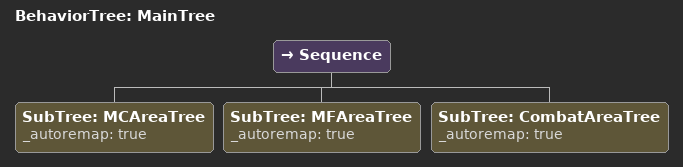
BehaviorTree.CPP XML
<!-- RC2026 主行为树 -->
<root BTCPP_format="4" main_tree_to_execute="MainTree">

  <!-- 引入子树定义 -->
  <include path="mc_tree.xml"/>
  <include path="mf_tree.xml"/>
  <include path="combat_tree.xml"/>

  <!-- 主树：顺序执行三个区域子树 -->
  <BehaviorTree ID="MainTree">
    <Sequence>
      <!-- 武馆阶段 -->
      <SubTree ID="MCAreaTree" _autoremap="true"/>
      <!-- 梅林阶段（离散格间动作） -->
      <SubTree ID="MFAreaTree" _autoremap="true"/>
      <!-- 对抗阶段 -->
      <SubTree ID="CombatAreaTree" _autoremap="true"/>
    </Sequence>
  </BehaviorTree>

</root>
